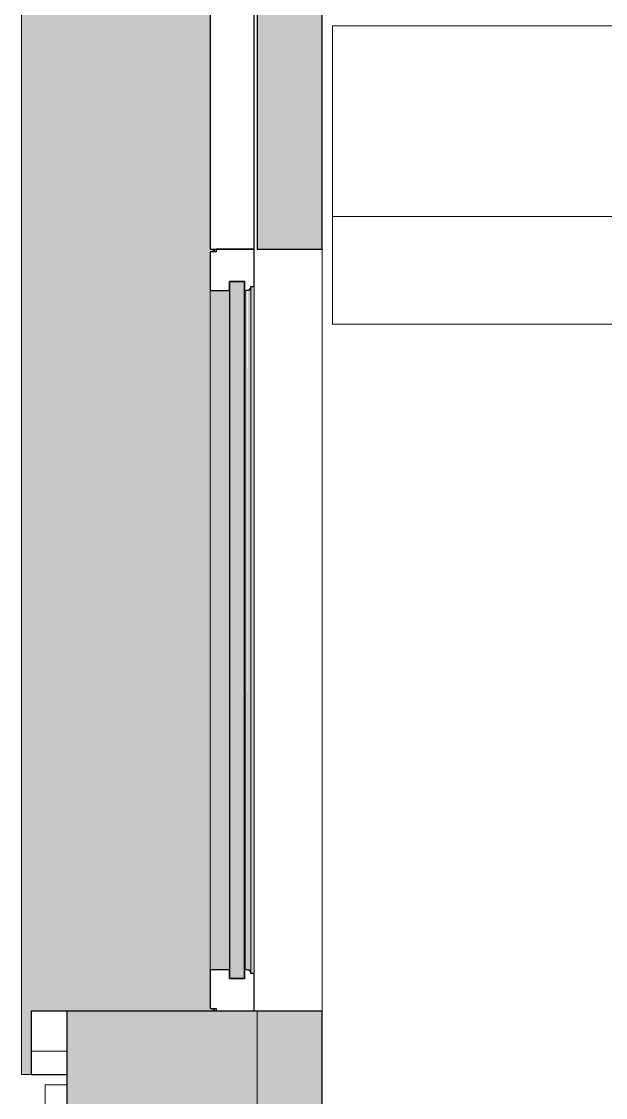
# Model space of a CAD drawing. Header units: millimetres. Extents: x 155927 to 295199, y -4084 to 97293.
# Drawn here: x 156389 to 157309, y 16155 to 17849 of the extents above; entities that cross this region are included whole.
import ezdxf

# ---------------------------------------------------------------- set-up
doc = ezdxf.new("R2010")
doc.units = ezdxf.units.MM
doc.header["$MEASUREMENT"] = 0
for name, color, linetype, lineweight in [('A-GLAZ', 7, 'CONTINUOUS', 9), ('A-GLAZ-CURT', 7, 'CONTINUOUS', 9), ('A-WALL', 7, 'CONTINUOUS', 9), ('A-WALL-PATT', 7, 'CONTINUOUS', 9), ('I-FURN', 8, 'CONTINUOUS', 9), ('I-WALL', 7, 'CONTINUOUS', 9)]:
    doc.layers.add(name, color=color, linetype=linetype, lineweight=lineweight)

msp = doc.modelspace()

# ---------------------------------------------------------------- hatches: boundary and pattern name
at = {"layer": 'A-GLAZ'}
h = msp.add_hatch(color=256, dxfattribs=at)
h.paths.add_polyline_path([(156389.5, 16190.6), (156404.8, 16190.6), (156404.8, 16290.6), (156691.5, 16290.6), (156691.5, 16294.9), (156686.8, 16294.9), (156686.8, 17486.3), (156691.5, 17486.3), (156691.5, 17490.6), (156686.8, 17490.6), (156686.8, 18843.6), (156389.5, 18843.6), (156389.5, 16290.6)], flags=0)
h.paths.add_polyline_path([(156389.5, 18943.6), (156691.5, 18943.6), (156691.5, 18947.9), (156686.8, 18947.9), (156686.8, 20139.3), (156691.5, 20139.3), (156691.5, 20143.6), (156686.8, 20143.6), (156686.8, 21496.6), (156389.5, 21496.6), (156389.5, 20119.3)], flags=0)
h.paths.add_polyline_path([(156536.1, 21596.6), (156691.5, 21596.6), (156691.5, 21600.9), (156686.8, 21600.9), (156686.8, 22792.3), (156691.5, 22792.3), (156691.5, 22796.6), (156686.8, 22796.6), (156686.8, 24149.6), (156389.5, 24149.6), (156389.5, 21596.6)], flags=0)
h.paths.add_polyline_path([(156389.5, 24249.6), (156691.5, 24249.6), (156691.5, 24253.9), (156686.8, 24253.9), (156686.8, 25445.3), (156691.5, 25445.3), (156691.5, 25449.6), (156404.8, 25449.6), (156404.8, 25549.6), (156389.5, 25549.6), (156389.5, 25332.5)], flags=0)
h = msp.add_hatch(color=256, dxfattribs=at)
h.paths.add_polyline_path([(156691.5, 16290.6), (156693.6, 16290.6), (156693.6, 16294.9), (156691.5, 16294.9)], flags=0)
h.paths.add_polyline_path([(156693.6, 17486.3), (156693.6, 17490.6), (156691.5, 17490.6), (156691.5, 17486.3)], flags=0)
h.paths.add_polyline_path([(156693.6, 18943.6), (156693.6, 18947.9), (156691.5, 18947.9), (156691.5, 18943.6)], flags=0)
h.paths.add_polyline_path([(156691.5, 20139.3), (156693.6, 20139.3), (156693.6, 20143.6), (156691.5, 20143.6)], flags=0)
h.paths.add_polyline_path([(156691.5, 21596.6), (156693.6, 21596.6), (156693.6, 21600.9), (156691.5, 21600.9)], flags=0)
h.paths.add_polyline_path([(156691.5, 22792.3), (156693.6, 22792.3), (156693.6, 22796.6), (156691.5, 22796.6)], flags=0)
h.paths.add_polyline_path([(156691.5, 24249.6), (156693.6, 24249.6), (156693.6, 24253.9), (156691.5, 24253.9)], flags=0)
h.paths.add_polyline_path([(156691.5, 25445.3), (156693.6, 25445.3), (156693.6, 25449.6), (156691.5, 25449.6)], flags=0)
h = msp.add_hatch(color=256, dxfattribs=at)
h.paths.add_polyline_path([(156750.7, 16349.8), (156750.2, 16352.7), (156750.2, 16351)], flags=0)
h.paths.add_polyline_path([(156749, 17427), (156750.7, 17429.9), (156749.6, 17428.5), (156749.1, 17427.4)], flags=0)
h.paths.add_polyline_path([(156750.7, 19002.8), (156750.2, 19005.7), (156750.2, 19004)], flags=0)
h.paths.add_polyline_path([(156749, 20080), (156750.7, 20082.9), (156749.6, 20081.5), (156749.1, 20080.4)], flags=0)
h.paths.add_polyline_path([(156750.7, 21655.8), (156750.2, 21658.7), (156750.2, 21657)], flags=0)
h.paths.add_polyline_path([(156749, 22733), (156750.7, 22735.9), (156749.6, 22734.5), (156749.1, 22733.4)], flags=0)
h.paths.add_polyline_path([(156750.7, 24308.8), (156750.2, 24311.7), (156750.2, 24310)], flags=0)
h.paths.add_polyline_path([(156749, 25386), (156750.7, 25388.9), (156749.6, 25387.5), (156749.1, 25386.4)], flags=0)
h = msp.add_hatch(color=256, dxfattribs=at)
h.paths.add_polyline_path([(156389.4, 16190.6), (156389.5, 16190.6), (156389.4, 16643.8)], flags=0)
h.paths.add_polyline_path([(156389.4, 18943.6), (156389.5, 18943.6), (156389.4, 20119.3)], flags=0)
h.paths.add_polyline_path([(156389.4, 21596.6), (156389.5, 21596.6), (156389.4, 21857)], flags=0)
h.paths.add_polyline_path([(156389.4, 24249.6), (156389.5, 24249.6), (156389.4, 25332.5)], flags=0)
for points in [[(156740.7, 16341.8), (156740.7, 17439.4), (156716.8, 17439.4), (156716.8, 16341.8)], [(156716.8, 16355.8), (156716.8, 17425.4), (156686.8, 17425.4), (156686.8, 16355.8)], [(156745.8, 16355.6), (156744.7, 17425.4), (156741.8, 17424.2), (156741.8, 16357), (156744.7, 16355.8)], [(156750.7, 16351.4), (156750.2, 17428.5), (156747.1, 17425.9), (156745.8, 17425.2), (156745.8, 16355.6), (156749.5, 16353.8), (156750.2, 16352.7)], [(156750.7, 16349.8), (156755.7, 16349.8), (156755.7, 17431.4), (156750.7, 17431.4), (156750.7, 16351.4)]]:
    msp.add_hatch(color=256, dxfattribs=at).paths.add_polyline_path(points, flags=0)
at = {"layer": 'A-WALL-PATT'}
h = msp.add_hatch(color=256, dxfattribs=at)
h.paths.add_polyline_path([(156760.8, 9267.6), (156760.8, 13645.6), (156460.8, 13645.6), (156460.8, 9267.6)], flags=0)
h.paths.add_polyline_path([(156536.1, 14969.6), (156760.8, 14969.6), (156760.8, 16290.6), (156460.8, 16290.6), (156460.8, 14969.6)], flags=0)
h.paths.add_polyline_path([(156760.8, 25449.6), (156760.8, 26790.6), (156460.8, 26790.6), (156460.8, 25449.6), (156536.1, 25449.6)], flags=0)
h.paths.add_polyline_path([(156536.1, 28449.6), (156760.8, 28449.6), (156760.8, 34647.6), (156460.8, 34647.6), (156460.8, 28449.6)], flags=0)
for points in [[(156760.8, 17490.6), (156862.8, 17490.6), (156862.8, 18943.6), (156760.8, 18943.6), (156760.8, 17512.6)], [(156862.8, 15107.6), (156862.8, 16290.6), (156760.8, 16290.6), (156760.8, 15107.6)]]:
    msp.add_hatch(color=256, dxfattribs=at).paths.add_polyline_path(points, flags=0)

# ---------------------------------------------------------------- linework, layer by layer
at = {"layer": 'A-GLAZ'}
for p, q in [((156389.4, 18843.6), (156389.4, 16190.6)), ((156389.5, 18843.6), (156389.5, 16190.6)), ((156691.5, 17490.6), (156691.5, 17486.3)), ((156693.6, 17490.6), (156693.6, 17486.3)), ((156686.8, 17425.4), (156686.8, 16355.8)), ((156741.8, 17424.2), (156741.8, 16357)), ((156750.7, 17431.4), (156750.7, 17429.9)), ((156750.7, 17429.9), (156750.7, 16351.4)), ((156755.7, 16349.8), (156755.7, 17431.4)), ((156750.7, 16351.4), (156750.7, 16349.8)), ((156691.5, 16294.9), (156691.5, 16290.6)), ((156693.6, 16294.9), (156693.6, 16290.6)), ((156389.5, 16190.6), (156389.4, 16190.6)), ((156404.8, 16190.6), (156389.5, 16190.6))]:
    msp.add_line(p, q, dxfattribs=at)
at = {"layer": 'A-GLAZ', "lineweight": 30}
for p, q in [((156686.8, 18843.6), (156686.8, 17490.6)), ((156755.7, 17490.6), (156755.7, 18843.6)), ((156686.8, 17490.6), (156755.7, 17490.6)), ((156695.8, 17486.3), (156686.8, 17486.3)), ((156686.8, 17486.3), (156686.8, 17425.4)), ((156755.7, 17490.6), (156695.8, 17490.6)), ((156695.8, 17490.6), (156695.8, 17486.3)), ((156755.7, 17431.4), (156755.7, 17490.6)), ((156740.7, 17439.4), (156716.8, 17439.4)), ((156716.8, 17439.4), (156716.8, 16341.8)), ((156716.8, 17425.4), (156716.8, 17439.4)), ((156716.8, 17439.4), (156740.7, 17439.4)), ((156740.7, 16341.8), (156740.7, 17439.4)), ((156740.7, 17439.4), (156740.7, 17424.2)), ((156686.8, 17425.4), (156716.8, 17425.4)), ((156740.7, 17424.2), (156741.8, 17424.2)), ((156750.7, 17431.4), (156755.7, 17431.4)), ((156750.7, 17429.9), (156750.7, 17431.4)), ((156716.8, 16355.8), (156686.8, 16355.8)), ((156686.8, 16355.8), (156686.8, 16294.9)), ((156716.8, 16341.8), (156716.8, 16355.8)), ((156741.8, 16357), (156740.7, 16357)), ((156740.7, 16357), (156740.7, 16341.8)), ((156750.7, 16349.8), (156750.7, 16351.4)), ((156755.7, 16349.8), (156750.7, 16349.8)), ((156755.7, 16290.6), (156755.7, 16349.8)), ((156716.8, 16341.8), (156740.7, 16341.8)), ((156740.7, 16341.8), (156716.8, 16341.8)), ((156404.8, 16290.6), (156404.8, 16190.6)), ((156460.8, 16290.6), (156404.8, 16290.6)), ((156686.8, 16294.9), (156695.8, 16294.9)), ((156695.8, 16294.9), (156695.8, 16290.6)), ((156404.8, 16190.6), (156460.8, 16190.6))]:
    msp.add_line(p, q, dxfattribs=at)
at = {"layer": 'A-GLAZ', "linetype": 'Continuous'}
msp.add_line((156404.8, 16227.6), (156460.8, 16227.6), dxfattribs=at)
at = {"layer": 'A-GLAZ', "lineweight": 30}
for centre, radius, start, end in [((156746.2, 17418.2), 7.4, 93.4261, 126.5739), ((156745.5, 17431), 5.36, 273.4261, 348.0476), ((156746.2, 16363), 7.4, 233.4261, 266.5739), ((156745.5, 16350.3), 5.36, 11.9524, 86.5739)]:
    msp.add_arc(centre, radius, start, end, dxfattribs=at)
at = {"layer": 'A-GLAZ'}
for points in [[(156741.8, 17424.2), (156742.2, 17424.5), (156742.6, 17424.7), (156743, 17424.9)], [(156743, 16356.3), (156742.6, 16356.5), (156742.2, 16356.8), (156741.8, 16357)]]:
    msp.add_open_spline(points, degree=3, dxfattribs=at)
for points, knots in [([(156745.8, 17425.6), (156746.2, 17425.7), (156746.9, 17425.8), (156747.8, 17426.1), (156748.2, 17426.4), (156748.4, 17426.5)], [-1, -1, -1, -1, -0.8, -0.7, -0.6, -0.6, -0.6, -0.6]), ([(156749.5, 17427.4), (156749.6, 17427.6), (156749.9, 17427.9), (156750.4, 17428.7), (156750.6, 17429.4), (156750.7, 17429.9)], [-0.4, -0.4, -0.4, -0.4, -0.3, -0.2, 0, 0, 0, 0]), ([(156748.4, 16354.7), (156748.2, 16354.9), (156747.8, 16355.1), (156746.9, 16355.4), (156746.2, 16355.6), (156745.8, 16355.6)], [0.6, 0.6, 0.6, 0.6, 0.7, 0.8, 1, 1, 1, 1]), ([(156750.7, 16351.4), (156750.6, 16351.8), (156750.4, 16352.5), (156749.9, 16353.3), (156749.6, 16353.7), (156749.5, 16353.8)], [0, 0, 0, 0, 0.2, 0.3, 0.4, 0.4, 0.4, 0.4])]:
    msp.add_open_spline(points, degree=3, knots=knots, dxfattribs=at)
at = {"layer": 'A-GLAZ-CURT', "lineweight": 20}
for p, q in [((156426.8, 16174.6), (156426.8, 15065.6)), ((156460.8, 16174.6), (156426.8, 16174.6)), ((156460.8, 15065.6), (156460.8, 16174.6))]:
    msp.add_line(p, q, dxfattribs=at)
at = {"layer": 'A-WALL', "lineweight": 30}
for p, q in [((156460.8, 16290.6), (156460.8, 15049.6)), ((156760.8, 16290.6), (156460.8, 16290.6))]:
    msp.add_line(p, q, dxfattribs=at)
at = {"layer": 'A-WALL'}
msp.add_line((156760.8, 15107.6), (156760.8, 16290.6), dxfattribs=at)
at = {"layer": 'I-FURN'}
for p, q in [((157679.4, 17842.1), (156879.4, 17842.1)), ((156879.4, 17842.1), (156879.4, 17542.1)), ((156879.4, 17542.1), (157679.4, 17542.1)), ((156879.4, 17542.1), (156879.4, 17372.1)), ((156879.4, 17372.1), (157679.4, 17372.1))]:
    msp.add_line(p, q, dxfattribs=at)
at = {"layer": 'I-WALL', "lineweight": 30}
for p, q in [((156760.8, 18943.6), (156760.8, 17490.6)), ((156862.8, 17490.6), (156862.8, 18943.6)), ((156760.8, 17490.6), (156862.8, 17490.6)), ((156862.8, 16290.6), (156760.8, 16290.6)), ((156862.8, 15107.6), (156862.8, 16290.6))]:
    msp.add_line(p, q, dxfattribs=at)
at = {"layer": 'I-WALL'}
for p, q in [((156862.8, 17490.6), (156862.8, 16290.6)), ((156760.8, 16290.6), (156760.8, 15107.6))]:
    msp.add_line(p, q, dxfattribs=at)

doc.saveas('drawing.dxf')
